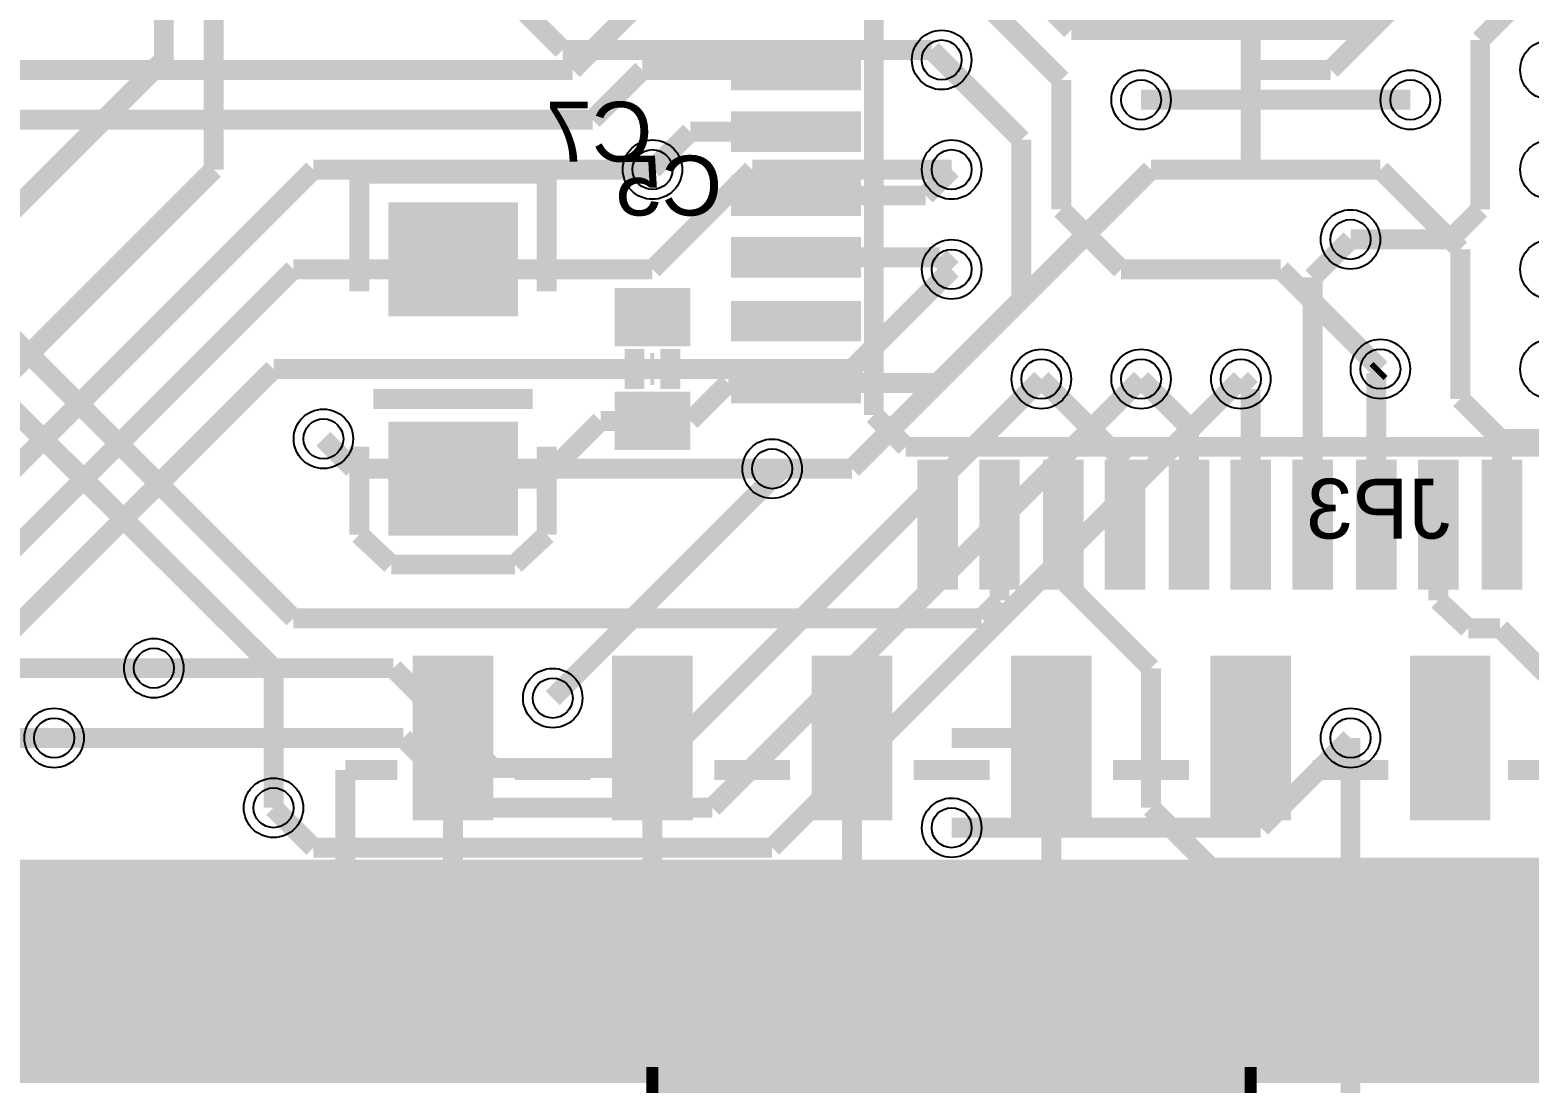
# Model space of a CAD drawing. Extents: x -38954 to -35245, y 27171 to 29112.
# Drawn here: x -37562 to -36810, y 27467 to 27995 of the extents above; entities that cross this region are included whole.
import ezdxf

# ---------------------------------------------------------------- set-up
doc = ezdxf.new("R2010")
doc.units = 9
for name, color, linetype, true_color in [('BottomLayer', 7, 'Continuous', 0x0000ff), ('BottomPasterLayer', 7, 'Continuous', 0x800000), ('BottomSilkLayer', 7, 'Continuous', 0x808000), ('BottomSolderLayer', 7, 'Continuous', 0xaa00ff), ('Document', 7, 'Continuous', 0xffffff), ('Hole', 7, 'Continuous', 0x000000), ('Multi-Layer', 7, 'Continuous', 0xc0c0c0), ('TopLayer', 7, 'Continuous', 0xff0000)]:
    doc.layers.add(name, color=color, linetype=linetype, true_color=true_color)
doc.styles.get("Standard").update_dxf_attribs({"font": 'arial.ttf'})

msp = doc.modelspace()

# ---------------------------------------------------------------- hatches: boundary and pattern name
at = {"layer": 'BottomLayer'}
for points in [[(-37207.56, 27984.84), (-37207.56, 27965.14), (-37148.46, 27965.14), (-37148.46, 27984.84)], [(-37207.56, 27953.84), (-37207.56, 27934.14), (-37148.46, 27934.14), (-37148.46, 27953.84)], [(-37207.56, 27921.84), (-37207.56, 27902.14), (-37148.46, 27902.14), (-37148.46, 27921.84)], [(-37318.5, 27907.55), (-37381.5, 27907.55), (-37381.5, 27852.45), (-37318.5, 27852.45)], [(-37207.56, 27890.84), (-37207.56, 27871.14), (-37148.46, 27871.14), (-37148.46, 27890.84)], [(-37267.7, 27864.8), (-37267.7, 27837.2), (-37232.3, 27837.2), (-37232.3, 27864.8)], [(-37207.56, 27858.84), (-37207.56, 27839.14), (-37148.46, 27839.14), (-37148.46, 27858.84)], [(-37207.56, 27827.84), (-37207.56, 27808.14), (-37148.46, 27808.14), (-37148.46, 27827.84)], [(-37267.7, 27812.8), (-37267.7, 27785.2), (-37232.3, 27785.2), (-37232.3, 27812.8)], [(-37318.5, 27797.55), (-37381.5, 27797.55), (-37381.5, 27742.45), (-37318.5, 27742.45)], [(-37116.86, 27776.54), (-37116.86, 27717.44), (-37097.16, 27717.44), (-37097.16, 27776.54)], [(-37085.86, 27776.54), (-37085.86, 27717.44), (-37066.16, 27717.44), (-37066.16, 27776.54)], [(-37053.86, 27776.54), (-37053.86, 27717.44), (-37034.16, 27717.44), (-37034.16, 27776.54)], [(-37022.86, 27776.54), (-37022.86, 27717.44), (-37003.16, 27717.44), (-37003.16, 27776.54)], [(-36990.86, 27776.54), (-36990.86, 27717.44), (-36971.16, 27717.44), (-36971.16, 27776.54)], [(-36959.86, 27776.54), (-36959.86, 27717.44), (-36940.16, 27717.44), (-36940.16, 27776.54)], [(-36928.86, 27776.54), (-36928.86, 27717.44), (-36909.16, 27717.44), (-36909.16, 27776.54)], [(-36896.86, 27776.54), (-36896.86, 27717.44), (-36877.16, 27717.44), (-36877.16, 27776.54)], [(-36865.86, 27776.54), (-36865.86, 27717.44), (-36846.16, 27717.44), (-36846.16, 27776.54)], [(-36833.86, 27776.54), (-36833.86, 27717.44), (-36814.16, 27717.44), (-36814.16, 27776.54)], [(-37369.71, 27679.35), (-37369.71, 27600.65), (-37330.31, 27600.65), (-37330.31, 27679.35)], [(-37230.31, 27600.65), (-37230.31, 27679.35), (-37269.71, 27679.35), (-37269.71, 27600.65)], [(-37169.71, 27679.35), (-37169.71, 27600.65), (-37130.31, 27600.65), (-37130.31, 27679.35)], [(-37030.31, 27600.65), (-37030.31, 27679.35), (-37069.71, 27679.35), (-37069.71, 27600.65)], [(-36969.71, 27679.35), (-36969.71, 27600.65), (-36930.31, 27600.65), (-36930.31, 27679.35)], [(-36830.31, 27600.65), (-36830.31, 27679.35), (-36869.71, 27679.35), (-36869.71, 27600.65)], [(-37330.31, 27470.65), (-37330.31, 27549.35), (-37369.71, 27549.35), (-37369.71, 27470.65)], [(-37269.71, 27549.35), (-37269.71, 27470.65), (-37230.31, 27470.65), (-37230.31, 27549.35)], [(-37130.31, 27470.65), (-37130.31, 27549.35), (-37169.71, 27549.35), (-37169.71, 27470.65)], [(-37069.71, 27549.35), (-37069.71, 27470.65), (-37030.31, 27470.65), (-37030.31, 27549.35)], [(-36930.31, 27470.65), (-36930.31, 27549.35), (-36969.71, 27549.35), (-36969.71, 27470.65)], [(-36869.71, 27549.35), (-36869.71, 27470.65), (-36830.31, 27470.65), (-36830.31, 27549.35)]]:
    msp.add_hatch(color=256, dxfattribs=at).paths.add_polyline_path(points)
at = {"layer": 'BottomPasterLayer'}
for points in [[(-37207.56, 27984.84), (-37207.56, 27965.14), (-37148.46, 27965.14), (-37148.46, 27984.84)], [(-37207.56, 27953.84), (-37207.56, 27934.14), (-37148.46, 27934.14), (-37148.46, 27953.84)], [(-37207.56, 27921.84), (-37207.56, 27902.14), (-37148.46, 27902.14), (-37148.46, 27921.84)], [(-37318.5, 27907.55), (-37381.5, 27907.55), (-37381.5, 27852.45), (-37318.5, 27852.45)], [(-37207.56, 27890.84), (-37207.56, 27871.14), (-37148.46, 27871.14), (-37148.46, 27890.84)], [(-37267.7, 27864.8), (-37267.7, 27837.2), (-37232.3, 27837.2), (-37232.3, 27864.8)], [(-37207.56, 27858.84), (-37207.56, 27839.14), (-37148.46, 27839.14), (-37148.46, 27858.84)], [(-37207.56, 27827.84), (-37207.56, 27808.14), (-37148.46, 27808.14), (-37148.46, 27827.84)], [(-37267.7, 27812.8), (-37267.7, 27785.2), (-37232.3, 27785.2), (-37232.3, 27812.8)], [(-37318.5, 27797.55), (-37381.5, 27797.55), (-37381.5, 27742.45), (-37318.5, 27742.45)], [(-37116.86, 27776.54), (-37116.86, 27717.44), (-37097.16, 27717.44), (-37097.16, 27776.54)], [(-37085.86, 27776.54), (-37085.86, 27717.44), (-37066.16, 27717.44), (-37066.16, 27776.54)], [(-37053.86, 27776.54), (-37053.86, 27717.44), (-37034.16, 27717.44), (-37034.16, 27776.54)], [(-37022.86, 27776.54), (-37022.86, 27717.44), (-37003.16, 27717.44), (-37003.16, 27776.54)], [(-36990.86, 27776.54), (-36990.86, 27717.44), (-36971.16, 27717.44), (-36971.16, 27776.54)], [(-36959.86, 27776.54), (-36959.86, 27717.44), (-36940.16, 27717.44), (-36940.16, 27776.54)], [(-36928.86, 27776.54), (-36928.86, 27717.44), (-36909.16, 27717.44), (-36909.16, 27776.54)], [(-36896.86, 27776.54), (-36896.86, 27717.44), (-36877.16, 27717.44), (-36877.16, 27776.54)], [(-36865.86, 27776.54), (-36865.86, 27717.44), (-36846.16, 27717.44), (-36846.16, 27776.54)], [(-36833.86, 27776.54), (-36833.86, 27717.44), (-36814.16, 27717.44), (-36814.16, 27776.54)], [(-37369.71, 27679.35), (-37369.71, 27600.65), (-37330.31, 27600.65), (-37330.31, 27679.35)], [(-37230.31, 27600.65), (-37230.31, 27679.35), (-37269.71, 27679.35), (-37269.71, 27600.65)], [(-37169.71, 27679.35), (-37169.71, 27600.65), (-37130.31, 27600.65), (-37130.31, 27679.35)], [(-37030.31, 27600.65), (-37030.31, 27679.35), (-37069.71, 27679.35), (-37069.71, 27600.65)], [(-36969.71, 27679.35), (-36969.71, 27600.65), (-36930.31, 27600.65), (-36930.31, 27679.35)], [(-36830.31, 27600.65), (-36830.31, 27679.35), (-36869.71, 27679.35), (-36869.71, 27600.65)], [(-37330.31, 27470.65), (-37330.31, 27549.35), (-37369.71, 27549.35), (-37369.71, 27470.65)], [(-37269.71, 27549.35), (-37269.71, 27470.65), (-37230.31, 27470.65), (-37230.31, 27549.35)], [(-37130.31, 27470.65), (-37130.31, 27549.35), (-37169.71, 27549.35), (-37169.71, 27470.65)], [(-37069.71, 27549.35), (-37069.71, 27470.65), (-37030.31, 27470.65), (-37030.31, 27549.35)], [(-36930.31, 27470.65), (-36930.31, 27549.35), (-36969.71, 27549.35), (-36969.71, 27470.65)], [(-36869.71, 27549.35), (-36869.71, 27470.65), (-36830.31, 27470.65), (-36830.31, 27549.35)]]:
    msp.add_hatch(color=256, dxfattribs=at).paths.add_polyline_path(points)
at = {"layer": 'BottomSolderLayer'}
for points in [[(-37210.56, 27985.17), (-37210.56, 27964.81), (-37145.46, 27964.81), (-37145.46, 27985.17)], [(-37210.56, 27954.17), (-37210.56, 27933.81), (-37145.46, 27933.81), (-37145.46, 27954.17)], [(-37210.56, 27922.17), (-37210.56, 27901.81), (-37145.46, 27901.81), (-37145.46, 27922.17)], [(-37317.5, 27908.55), (-37382.5, 27908.55), (-37382.5, 27851.45), (-37317.5, 27851.45)], [(-37210.56, 27891.17), (-37210.56, 27870.81), (-37145.46, 27870.81), (-37145.46, 27891.17)], [(-37268.98, 27865.58), (-37268.98, 27836.42), (-37231.02, 27836.42), (-37231.02, 27865.58)], [(-37210.56, 27859.17), (-37210.56, 27838.81), (-37145.46, 27838.81), (-37145.46, 27859.17)], [(-37210.56, 27828.17), (-37210.56, 27807.81), (-37145.46, 27807.81), (-37145.46, 27828.17)], [(-37268.98, 27813.58), (-37268.98, 27784.42), (-37231.02, 27784.42), (-37231.02, 27813.58)], [(-37317.5, 27798.55), (-37382.5, 27798.55), (-37382.5, 27741.45), (-37317.5, 27741.45)], [(-37117.19, 27779.54), (-37117.19, 27714.44), (-37096.83, 27714.44), (-37096.83, 27779.54)], [(-37086.19, 27779.54), (-37086.19, 27714.44), (-37065.83, 27714.44), (-37065.83, 27779.54)], [(-37054.19, 27779.54), (-37054.19, 27714.44), (-37033.83, 27714.44), (-37033.83, 27779.54)], [(-37023.19, 27779.54), (-37023.19, 27714.44), (-37002.83, 27714.44), (-37002.83, 27779.54)], [(-36991.19, 27779.54), (-36991.19, 27714.44), (-36970.83, 27714.44), (-36970.83, 27779.54)], [(-36960.19, 27779.54), (-36960.19, 27714.44), (-36939.83, 27714.44), (-36939.83, 27779.54)], [(-36929.19, 27779.54), (-36929.19, 27714.44), (-36908.83, 27714.44), (-36908.83, 27779.54)], [(-36897.19, 27779.54), (-36897.19, 27714.44), (-36876.83, 27714.44), (-36876.83, 27779.54)], [(-36866.19, 27779.54), (-36866.19, 27714.44), (-36845.83, 27714.44), (-36845.83, 27779.54)], [(-36834.19, 27779.54), (-36834.19, 27714.44), (-36813.83, 27714.44), (-36813.83, 27779.54)], [(-37370.21, 27681.35), (-37370.21, 27598.65), (-37329.81, 27598.65), (-37329.81, 27681.35)], [(-37229.81, 27598.65), (-37229.81, 27681.35), (-37270.21, 27681.35), (-37270.21, 27598.65)], [(-37170.21, 27681.35), (-37170.21, 27598.65), (-37129.81, 27598.65), (-37129.81, 27681.35)], [(-37029.81, 27598.65), (-37029.81, 27681.35), (-37070.21, 27681.35), (-37070.21, 27598.65)], [(-36970.21, 27681.35), (-36970.21, 27598.65), (-36929.81, 27598.65), (-36929.81, 27681.35)], [(-36829.81, 27598.65), (-36829.81, 27681.35), (-36870.21, 27681.35), (-36870.21, 27598.65)], [(-37329.81, 27468.65), (-37329.81, 27551.35), (-37370.21, 27551.35), (-37370.21, 27468.65)], [(-37270.21, 27551.35), (-37270.21, 27468.65), (-37229.81, 27468.65), (-37229.81, 27551.35)], [(-37129.81, 27468.65), (-37129.81, 27551.35), (-37170.21, 27551.35), (-37170.21, 27468.65)], [(-37070.21, 27551.35), (-37070.21, 27468.65), (-37029.81, 27468.65), (-37029.81, 27551.35)], [(-36929.81, 27468.65), (-36929.81, 27551.35), (-36970.21, 27551.35), (-36970.21, 27468.65)], [(-36870.21, 27551.35), (-36870.21, 27468.65), (-36829.81, 27468.65), (-36829.81, 27551.35)]]:
    msp.add_hatch(color=256, dxfattribs=at).paths.add_polyline_path(points)

# ---------------------------------------------------------------- linework, layer by layer
at = {"layer": 'BottomLayer', "const_width": 10}
for points in [[(-36816, 28069), (-36910, 27975)], [(-36950, 27975), (-36950, 28040)], [(-37259, 28006), (-37290, 27975)], [(-37290, 27975), (-37620, 27975)], [(-37255, 27975), (-37280, 27950)], [(-37178, 27975), (-37255, 27975)], [(-36910, 27975), (-36950, 27975)], [(-36950, 27925), (-36950, 27975)], [(-37280, 27950), (-37575, 27950)], [(-37231, 27944), (-37250, 27925)], [(-37178, 27944), (-37231, 27944)], [(-37430, 27700), (-37660, 27930)], [(-37113, 27912), (-37100, 27925)], [(-37107, 27818), (-37000, 27925)], [(-36950, 27925), (-37000, 27925)], [(-36950, 27925), (-36885, 27925)], [(-36885, 27925), (-36845, 27885)], [(-37178, 27912), (-37113, 27912)], [(-36919, 27871), (-36900, 27890)], [(-36845, 27885), (-36845, 27810)], [(-37178, 27881), (-37106, 27881)], [(-37106, 27881), (-37100, 27875)], [(-36919, 27747), (-36919, 27871)], [(-37440, 27675), (-37628, 27862)], [(-36887, 27823), (-36885, 27825)], [(-37231, 27799), (-37212, 27818)], [(-37178, 27818), (-37212, 27818)], [(-37178, 27818), (-37107, 27818)], [(-37013, 27778), (-37055, 27820)], [(-36981, 27796), (-37005, 27820)], [(-36950, 27815), (-36955, 27820)], [(-36887, 27747), (-36887, 27823)], [(-36950, 27747), (-36950, 27815)], [(-36845, 27810), (-36824, 27789)], [(-37276, 27799), (-37305, 27770)], [(-37250, 27799), (-37276, 27799)], [(-37250, 27799), (-37231, 27799)], [(-36981, 27747), (-36981, 27796)], [(-36824, 27790), (-36824, 27789)], [(-36720, 27790), (-36824, 27790)], [(-36824, 27747), (-36824, 27789)], [(-37013, 27747), (-37013, 27778)], [(-37350, 27770), (-37305, 27770)], [(-37076, 27747), (-37076, 27709)], [(-37044, 27747), (-37044, 27719)], [(-36856, 27747), (-36856, 27709)], [(-37044, 27719), (-37000, 27675)], [(-37076, 27709), (-37085, 27700)], [(-36841, 27695), (-36856, 27709)], [(-37085, 27700), (-37430, 27700)], [(-36825, 27695), (-36841, 27695)], [(-36825, 27695), (-36780, 27650)], [(-37500, 27675), (-37674, 27675)], [(-37440, 27605), (-37440, 27675)], [(-37000, 27675), (-37000, 27605)], [(-37550, 27640), (-37585, 27640)], [(-37050, 27640), (-37100, 27640)], [(-37350, 27525), (-37350, 27625)], [(-37250, 27510), (-37250, 27625)], [(-37150, 27510), (-37150, 27625)], [(-37050, 27510), (-37050, 27625)], [(-37000, 27605), (-36970, 27575)], [(-36970, 27575), (-35650, 27575)], [(-37350, 27510), (-37350, 27525)], [(-37335, 27510), (-37350, 27525)], [(-36865, 27510), (-36850, 27525)], [(-36950, 27510), (-37350, 27510)], [(-36850, 27510), (-36950, 27510)], [(-36950, 27510), (-36865, 27510)]]:
    msp.add_lwpolyline(points, dxfattribs=at)
at = {"layer": 'BottomSilkLayer'}
for points, const_width in [([(-37139.01, 28147.99), (-37139.01, 27801.99)], 10), ([(-37303, 27923), (-37397, 27923)], 10), ([(-37397, 27923), (-37397, 27864)], 10), ([(-37303, 27864), (-37303, 27923)], 10), ([(-37251, 27825), (-37249, 27825)], 16), ([(-37390, 27810), (-37310, 27810)], 10), ([(-37139.01, 27801.99), (-37123.01, 27785.99)], 10), ([(-37397, 27742), (-37397, 27786)], 10), ([(-37303, 27786), (-37303, 27742)], 10), ([(-37123.01, 27785.99), (-36777.01, 27785.99)], 10), ([(-37381, 27727), (-37397, 27742)], 10), ([(-37303, 27742), (-37319, 27727)], 10), ([(-37319, 27727), (-37381, 27727)], 10), ([(-37404.01, 27624), (-37404.01, 27526)], 10), ([(-37378.01, 27624), (-37404.01, 27624)], 10), ([(-37281.01, 27624), (-37319.01, 27624)], 10), ([(-37181.01, 27624), (-37219.01, 27624)], 10), ([(-37081.01, 27624), (-37119.01, 27624)], 10), ([(-36981.01, 27624), (-37019.01, 27624)], 10), ([(-36881.01, 27624), (-36919.01, 27624)], 10), ([(-36796.01, 27624), (-36821.01, 27624)], 10), ([(-35500, 27575), (-38700, 27575)], 8), ([(-35250, 27567), (-38950, 27567)], 8), ([(-36383, 27559), (-38950, 27559)], 8), ([(-36584, 27551), (-38950, 27551)], 8), ([(-36645, 27543), (-38950, 27543)], 8), ([(-36653, 27535), (-38950, 27535)], 8), ([(-36659, 27527), (-38950, 27527)], 8), ([(-37404.01, 27526), (-37378.01, 27526)], 10), ([(-37281.01, 27524), (-37319.01, 27524)], 10), ([(-37181.01, 27524), (-37219.01, 27524)], 10), ([(-37081.01, 27524), (-37119.01, 27524)], 10), ([(-36981.01, 27524), (-37019.01, 27524)], 10), ([(-36881.01, 27524), (-36919.01, 27524)], 10), ([(-36821.01, 27526), (-36796.01, 27526)], 10), ([(-36659, 27519), (-38950, 27519)], 8), ([(-36659, 27511), (-38950, 27511)], 8), ([(-36659, 27503), (-38950, 27503)], 8), ([(-36652, 27495), (-38950, 27495)], 8), ([(-36644, 27487), (-38950, 27487)], 8), ([(-36065, 27479), (-38950, 27479)], 8), ([(-36057, 27471), (-38950, 27471)], 8), ([(-36950, 27475), (-37250, 27475)], 6), ([(-37250, 27475), (-37250, 27470)], 6), ([(-36950, 27470), (-36950, 27475)], 6), ([(-37250, 27470), (-37250, 27465)], 6), ([(-36950, 27470), (-37250, 27470)], 6), ([(-37250, 27465), (-37250, 27460)], 6), ([(-36950, 27465), (-37250, 27465)], 6), ([(-36950, 27465), (-36950, 27470)], 6), ([(-36950, 27460), (-36950, 27465)], 6)]:
    msp.add_lwpolyline(points, dxfattribs=dict(at, const_width=const_width))
at = {"layer": 'Document', "const_width": 10}
for points in [[(-37259, 27835), (-37259, 27815)], [(-37241, 27815), (-37241, 27835)]]:
    msp.add_lwpolyline(points, dxfattribs=at)
at = {"layer": 'Hole'}
for centre in [(-37105, 27980), (-37005, 27960), (-36870, 27960), (-37250, 27925), (-37100, 27925), (-36900, 27890), (-37100, 27875), (-37055, 27820), (-37005, 27820), (-36955, 27820), (-36885, 27825), (-37415, 27790), (-37190, 27775), (-37500, 27675), (-37300, 27660), (-37550, 27640), (-36900, 27640), (-37440, 27605), (-37100, 27595)]:
    msp.add_circle(centre, 10, dxfattribs=at)
at = {"layer": 'Multi-Layer'}
for centre in [(-37105, 27980), (-36800, 27975), (-37005, 27960), (-36870, 27960), (-37250, 27925), (-37100, 27925), (-36800, 27925), (-36900, 27890), (-37100, 27875), (-36800, 27875), (-36885, 27825), (-36800, 27825), (-37055, 27820), (-37005, 27820), (-36955, 27820), (-37415, 27790), (-37190, 27775), (-37500, 27675), (-37300, 27660), (-37550, 27640), (-36900, 27640), (-37440, 27605), (-37100, 27595)]:
    msp.add_circle(centre, 14.9, dxfattribs=at)
at = {"layer": 'TopLayer', "const_width": 10}
for points in [[(-36890, 27995), (-36673, 28212)], [(-37190, 28145), (-37040, 27995)], [(-37295, 27985), (-37380, 28070)], [(-37495, 27980), (-37495, 28060)], [(-37045, 27970), (-37135, 28060)], [(-37470, 28055), (-37470, 27925)], [(-36835, 27990), (-36815, 28010)], [(-37040, 27995), (-36890, 27995)], [(-36835, 27905), (-36835, 27990)], [(-37295, 27985), (-37110, 27985)], [(-37105, 27980), (-37110, 27985)], [(-37665, 27810), (-37495, 27980)], [(-37065, 27940), (-37105, 27980)], [(-37045, 27905), (-37045, 27970)], [(-36870, 27960), (-37005, 27960)], [(-37065, 27860), (-37065, 27940)], [(-37815, 27530), (-37420, 27925)], [(-37470, 27925), (-37770, 27625)], [(-37420, 27925), (-37250, 27925)], [(-37200, 27925), (-37250, 27875)], [(-37100, 27925), (-37200, 27925)], [(-37015, 27875), (-37045, 27905)], [(-36850, 27890), (-36835, 27905)], [(-36900, 27890), (-36850, 27890)], [(-37430, 27875), (-37795, 27510)], [(-37250, 27875), (-37430, 27875)], [(-37100, 27875), (-37150, 27825)], [(-36935, 27875), (-37015, 27875)], [(-36885, 27825), (-36935, 27875)], [(-37150, 27775), (-37065, 27860)], [(-37440, 27825), (-37775, 27490)], [(-37150, 27825), (-37440, 27825)], [(-37055, 27820), (-37250, 27625)], [(-37005, 27820), (-37220, 27605)], [(-36955, 27820), (-37190, 27585)], [(-37400, 27775), (-37415, 27790)], [(-37190, 27775), (-37400, 27775)], [(-37300, 27660), (-37185, 27775)], [(-37185, 27775), (-37190, 27775)], [(-37190, 27775), (-37150, 27775)], [(-37380, 27675), (-37500, 27675)], [(-37330, 27625), (-37380, 27675)], [(-37375, 27640), (-37550, 27640)], [(-37340, 27605), (-37375, 27640)], [(-36945, 27595), (-36900, 27640)], [(-36900, 27440), (-36900, 27640)], [(-37250, 27625), (-37330, 27625)], [(-37420, 27585), (-37440, 27605)], [(-37220, 27605), (-37340, 27605)], [(-37100, 27595), (-36945, 27595)], [(-37190, 27585), (-37420, 27585)]]:
    msp.add_lwpolyline(points, dxfattribs=at)

# ---------------------------------------------------------------- texts
at = {"layer": 'BottomSilkLayer', "text_generation_flag": 2}
for s, p in [('C7', (-37250, 27929)), ('C5', (-37215, 27902)), ('JP3', (-36850, 27740))]:
    msp.add_text(s, height=30, dxfattribs=at).set_placement(p)

doc.saveas('drawing.dxf')
